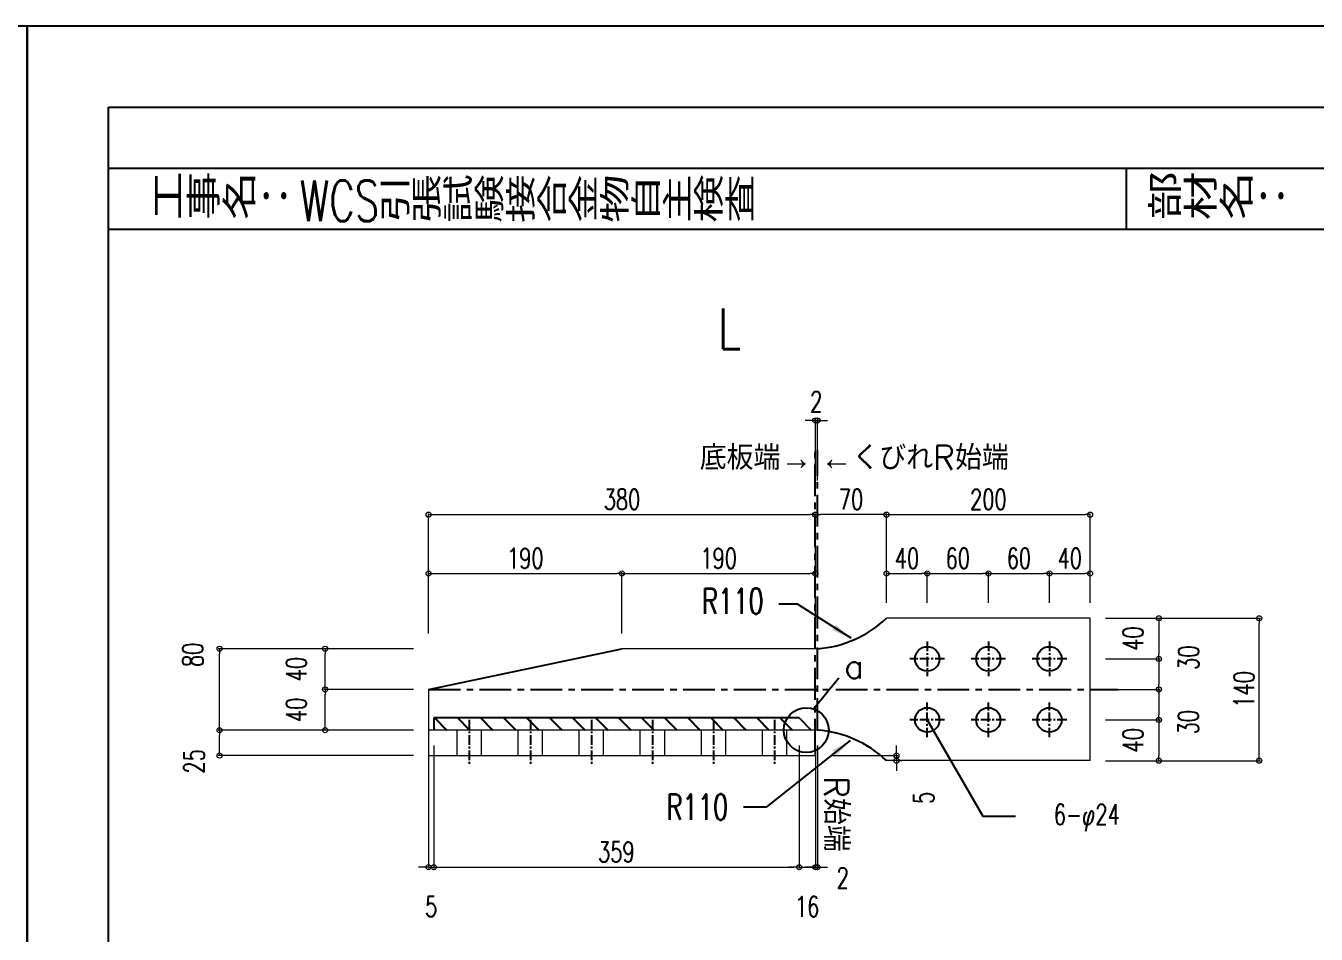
# Model space of a CAD drawing. Header units: millimetres. Extents: x -11384 to 29624, y 0 to 17788.
# Drawn here: x 11191 to 12459, y 8611 to 9504 of the extents above; entities that cross this region are included whole.
import ezdxf
from ezdxf.enums import TextEntityAlignment as Align

# ---------------------------------------------------------------- set-up
doc = ezdxf.new("R2010")
doc.units = ezdxf.units.MM
doc.header["$LTSCALE"] = 5
for name, pattern in [('ACAD_ISO03W100', [30, 12, -18]), ('CENTER1', [10, 6.25, -1.25, 1.25, -1.25]), ('JIS_08_50', [53, 50, -1.125, 0.75, -1.125])]:
    doc.linetypes.add(name, pattern=pattern)
doc.layers.get('0').update_dxf_attribs({"color": 255})
doc.layers.get('DEFPOINTS').update_dxf_attribs({"color": 255})
for name, color, linetype in [('CENTER', 2, 'JIS_08_50'), ('LAYER6', 7, 'Continuous'), ('寸法', 4, 'Continuous'), ('溶接', 241, 'Continuous'), ('補助線', 7, 'ACAD_ISO03W100'), ('金物', 142, 'Continuous')]:
    doc.layers.add(name, color=color, linetype=linetype)
doc.styles.add('KANJI', font='simplex.shx', dxfattribs={"width": 0.7, "bigfont": 'extfont2.shx'})
doc.styles.get("Standard").update_dxf_attribs({"font": 'simplex.shx', "width": 0.7, "height": 2.5, "bigfont": '@extfont2.shx'})
doc.styles.add('SUNPOU', font='simplex.shx', dxfattribs={"width": 0.7, "bigfont": 'extfont2.shx'})
doc.dimstyles.new('コピー(2) - Standard', dxfattribs={"dimtxt": 25, "dimasz": 20, "dimexe": 0.18, "dimexo": 0.0625, "dimgap": 15, "dimtad": 1, "dimdec": 0, "dimzin": 0, "dimdsep": 46, "dimtxsty": 'Standard', "dimblk": 'DOTSMALL', "dimcen": 0.09, "dimadec": 0, "dimazin": 0, "dimtfac": 1, "dimtdec": 0, "dimtofl": 0, "dimtmove": 0, "dimatfit": 3, "dimfxl": 0, "dimtolj": 1, "dimtzin": 0, "dimarcsym": 0})
doc.dimstyles.new('一般寸法-小さめ', dxfattribs={"dimscale": 10, "dimtxt": 2, "dimasz": 0.5, "dimexe": 0.125, "dimexo": 1.5, "dimgap": 0.5, "dimtad": 1, "dimtxsty": 'KANJI', "dimblk": 'ORIGIN', "dimcen": 0, "dimclrd": 256, "dimclre": 256, "dimclrt": 256, "dimadec": 0, "dimazin": 0, "dimtfac": 1, "dimtmove": 2, "dimatfit": 2, "dimfxl": 0, "dimtolj": 2, "dimlwd": 5, "dimlwe": 5, "dimarcsym": 0})

# ---------------------------------------------------------------- blocks, each defined once
blk = doc.blocks.new('_Origin')
at = {"color": 0, "linetype": 'ByBlock', "lineweight": -2}
blk.add_line((0, 0), (-1, 0), dxfattribs=at)
blk.add_circle((0, 0), 0.5, dxfattribs=at)
blk = doc.blocks.new('*D868')
at = {"layer": 'DEFPOINTS', "color": 0, "transparency": 16777216}
for p in [(11966.4, 9023.5), (11586.4, 8891.7), (11966.4, 8891.7)]:
    blk.add_point(p, dxfattribs=at)
at = {"layer": '寸法', "lineweight": 5, "transparency": 16777216}
for p, q in [((11586.4, 8906.7), (11586.4, 9024.8)), ((11591.4, 9023.5), (11961.4, 9023.5)), ((11966.4, 8906.7), (11966.4, 9024.8))]:
    blk.add_line(p, q, dxfattribs=at)
at = {"layer": '寸法', "lineweight": 5, "transparency": 16777216, "xscale": 5, "yscale": 5, "zscale": 5, "rotation": 180}
blk.add_blockref('_Origin', (11586.4, 9023.5), dxfattribs=at)
at = {"layer": '寸法', "lineweight": 5, "transparency": 16777216, "xscale": 5, "yscale": 5, "zscale": 5}
blk.add_blockref('_Origin', (11966.4, 9023.5), dxfattribs=at)
at = {"layer": '寸法', "transparency": 16777216, "insert": (11776.4, 9038.5), "char_height": 20, "attachment_point": 5, "style": 'KANJI'}
blk.add_mtext('\\A2;380', dxfattribs=at)
blk = doc.blocks.new('*D869')
at = {"layer": 'DEFPOINTS', "color": 0, "transparency": 16777216}
for p in [(11966.4, 9023.5), (12036.4, 8923.2), (11966.4, 8891.7)]:
    blk.add_point(p, dxfattribs=at)
at = {"layer": '寸法', "lineweight": 5, "transparency": 16777216}
for p, q in [((11966.4, 8906.7), (11966.4, 9024.8)), ((12031.4, 9023.5), (11971.4, 9023.5)), ((12036.4, 8938.2), (12036.4, 9024.8))]:
    blk.add_line(p, q, dxfattribs=at)
at = {"layer": '寸法', "lineweight": 5, "transparency": 16777216, "xscale": 5, "yscale": 5, "zscale": 5, "rotation": 180}
blk.add_blockref('_Origin', (11966.4, 9023.5), dxfattribs=at)
at = {"layer": '寸法', "lineweight": 5, "transparency": 16777216, "xscale": 5, "yscale": 5, "zscale": 5}
blk.add_blockref('_Origin', (12036.4, 9023.5), dxfattribs=at)
at = {"layer": '寸法', "transparency": 16777216, "insert": (12001.4, 9038.5), "char_height": 20, "attachment_point": 5, "style": 'KANJI'}
blk.add_mtext('\\A2;70', dxfattribs=at)
blk = doc.blocks.new('*D870')
at = {"layer": 'DEFPOINTS', "color": 0, "transparency": 16777216}
for p in [(12236.4, 8921.7), (12402.5, 8921.7), (12236.4, 8781.7)]:
    blk.add_point(p, dxfattribs=at)
at = {"layer": '寸法', "lineweight": 5, "transparency": 16777216}
for p, q in [((12251.4, 8921.7), (12403.8, 8921.7)), ((12402.5, 8786.7), (12402.5, 8916.7)), ((12251.4, 8781.7), (12403.8, 8781.7))]:
    blk.add_line(p, q, dxfattribs=at)
at = {"layer": '寸法', "lineweight": 5, "transparency": 16777216, "xscale": 5, "yscale": 5, "zscale": 5}
for p, rotation in [((12402.5, 8921.7), 90), ((12402.5, 8781.7), 270)]:
    blk.add_blockref('_Origin', p, dxfattribs=dict(at, rotation=rotation))
at = {"layer": '寸法', "transparency": 16777216, "insert": (12387.5, 8851.7), "char_height": 20, "attachment_point": 5, "rotation": 90, "style": 'KANJI'}
blk.add_mtext('\\A2;140', dxfattribs=at)
blk = doc.blocks.new('*D871')
at = {"layer": 'DEFPOINTS', "color": 0, "transparency": 16777216}
for p in [(11381, 8891.7), (11586.4, 8891.7), (11586.4, 8811.7)]:
    blk.add_point(p, dxfattribs=at)
at = {"layer": '寸法', "lineweight": 5, "transparency": 16777216}
for p, q in [((11571.4, 8891.7), (11379.7, 8891.7)), ((11381, 8816.7), (11381, 8886.7)), ((11571.4, 8811.7), (11379.7, 8811.7))]:
    blk.add_line(p, q, dxfattribs=at)
at = {"layer": '寸法', "lineweight": 5, "transparency": 16777216, "xscale": 5, "yscale": 5, "zscale": 5}
for p, rotation in [((11381, 8891.7), 90), ((11381, 8811.7), 270)]:
    blk.add_blockref('_Origin', p, dxfattribs=dict(at, rotation=rotation))
at = {"layer": '寸法', "transparency": 16777216, "insert": (11354.7, 8885.7), "char_height": 20, "attachment_point": 5, "rotation": 90, "style": 'KANJI'}
blk.add_mtext('\\A2;80', dxfattribs=at)
blk = doc.blocks.new('*D884')
at = {"layer": 'DEFPOINTS', "color": 0, "transparency": 16777216}
for p in [(11381, 8811.7), (11586.4, 8811.7), (11586.4, 8786.7)]:
    blk.add_point(p, dxfattribs=at)
at = {"layer": '寸法', "lineweight": 5, "transparency": 16777216}
for p, q in [((11571.4, 8811.7), (11379.7, 8811.7)), ((11381, 8791.7), (11381, 8806.7)), ((11571.4, 8786.7), (11379.7, 8786.7))]:
    blk.add_line(p, q, dxfattribs=at)
at = {"layer": '寸法', "lineweight": 5, "transparency": 16777216, "xscale": 5, "yscale": 5, "zscale": 5}
for p, rotation in [((11381, 8811.7), 90), ((11381, 8786.7), 270)]:
    blk.add_blockref('_Origin', p, dxfattribs=dict(at, rotation=rotation))
at = {"layer": '寸法', "transparency": 16777216, "insert": (11356, 8781), "char_height": 20, "attachment_point": 5, "rotation": 90, "style": 'KANJI'}
blk.add_mtext('\\A2;25', dxfattribs=at)
blk = doc.blocks.new('*D885')
at = {"layer": 'DEFPOINTS', "color": 0, "transparency": 16777216}
for p in [(12236.4, 9023.5), (12036.4, 8923.2), (12236.4, 8921.7)]:
    blk.add_point(p, dxfattribs=at)
at = {"layer": '寸法', "lineweight": 5, "transparency": 16777216}
for p, q in [((12036.4, 8938.2), (12036.4, 9024.8)), ((12041.4, 9023.5), (12231.4, 9023.5)), ((12236.4, 8936.7), (12236.4, 9024.8))]:
    blk.add_line(p, q, dxfattribs=at)
at = {"layer": '寸法', "lineweight": 5, "transparency": 16777216, "xscale": 5, "yscale": 5, "zscale": 5, "rotation": 180}
blk.add_blockref('_Origin', (12036.4, 9023.5), dxfattribs=at)
at = {"layer": '寸法', "lineweight": 5, "transparency": 16777216, "xscale": 5, "yscale": 5, "zscale": 5}
blk.add_blockref('_Origin', (12236.4, 9023.5), dxfattribs=at)
at = {"layer": '寸法', "transparency": 16777216, "insert": (12136.4, 9038.5), "char_height": 20, "attachment_point": 5, "style": 'KANJI'}
blk.add_mtext('\\A2;200', dxfattribs=at)
blk = doc.blocks.new('*D872')
at = {"layer": 'DEFPOINTS', "color": 0, "transparency": 16777216}
for p in [(12236.4, 8921.7), (12236.4, 8881.7), (12304, 8881.7)]:
    blk.add_point(p, dxfattribs=at)
at = {"layer": '寸法', "lineweight": 5, "transparency": 16777216}
for p, q in [((12251.4, 8921.7), (12305.3, 8921.7)), ((12304, 8916.7), (12304, 8886.7)), ((12251.4, 8881.7), (12305.3, 8881.7))]:
    blk.add_line(p, q, dxfattribs=at)
at = {"layer": '寸法', "lineweight": 5, "transparency": 16777216, "xscale": 5, "yscale": 5, "zscale": 5}
for p, rotation in [((12304, 8921.7), 90), ((12304, 8881.7), 270)]:
    blk.add_blockref('_Origin', p, dxfattribs=dict(at, rotation=rotation))
at = {"layer": '寸法', "transparency": 16777216, "insert": (12278.6, 8901.7), "char_height": 20, "attachment_point": 5, "rotation": 90, "style": 'KANJI'}
blk.add_mtext('\\A2;40', dxfattribs=at)
blk = doc.blocks.new('*D873')
at = {"layer": 'DEFPOINTS', "color": 0, "transparency": 16777216}
for p in [(12236.4, 8821.7), (12236.4, 8781.7), (12304, 8781.7)]:
    blk.add_point(p, dxfattribs=at)
at = {"layer": '寸法', "lineweight": 5, "transparency": 16777216}
for p, q in [((12251.4, 8821.7), (12305.3, 8821.7)), ((12304, 8816.7), (12304, 8786.7)), ((12251.4, 8781.7), (12305.3, 8781.7))]:
    blk.add_line(p, q, dxfattribs=at)
at = {"layer": '寸法', "lineweight": 5, "transparency": 16777216, "xscale": 5, "yscale": 5, "zscale": 5}
for p, rotation in [((12304, 8821.7), 90), ((12304, 8781.7), 270)]:
    blk.add_blockref('_Origin', p, dxfattribs=dict(at, rotation=rotation))
at = {"layer": '寸法', "transparency": 16777216, "insert": (12278.6, 8801.7), "char_height": 20, "attachment_point": 5, "rotation": 90, "style": 'KANJI'}
blk.add_mtext('\\A2;40', dxfattribs=at)
blk = doc.blocks.new('*D874')
at = {"layer": 'DEFPOINTS', "color": 0, "transparency": 16777216}
for p in [(11484.6, 8851.7), (11586.4, 8851.7), (11586.4, 8811.7)]:
    blk.add_point(p, dxfattribs=at)
at = {"layer": '寸法', "lineweight": 5, "transparency": 16777216}
for p, q in [((11571.4, 8851.7), (11483.3, 8851.7)), ((11484.6, 8816.7), (11484.6, 8846.7)), ((11571.4, 8811.7), (11483.3, 8811.7))]:
    blk.add_line(p, q, dxfattribs=at)
at = {"layer": '寸法', "lineweight": 5, "transparency": 16777216, "xscale": 5, "yscale": 5, "zscale": 5}
for p, rotation in [((11484.6, 8851.7), 90), ((11484.6, 8811.7), 270)]:
    blk.add_blockref('_Origin', p, dxfattribs=dict(at, rotation=rotation))
at = {"layer": '寸法', "transparency": 16777216, "insert": (11456.4, 8831.7), "char_height": 20, "attachment_point": 5, "rotation": 90, "style": 'KANJI'}
blk.add_mtext('\\A2;40', dxfattribs=at)
blk = doc.blocks.new('*D875')
at = {"layer": 'DEFPOINTS', "color": 0, "transparency": 16777216}
for p in [(11484.6, 8891.7), (11586.4, 8891.7), (11586.4, 8851.7)]:
    blk.add_point(p, dxfattribs=at)
at = {"layer": '寸法', "lineweight": 5, "transparency": 16777216}
for p, q in [((11571.4, 8891.7), (11483.3, 8891.7)), ((11484.6, 8856.7), (11484.6, 8886.7)), ((11571.4, 8851.7), (11483.3, 8851.7))]:
    blk.add_line(p, q, dxfattribs=at)
at = {"layer": '寸法', "lineweight": 5, "transparency": 16777216, "xscale": 5, "yscale": 5, "zscale": 5}
for p, rotation in [((11484.6, 8891.7), 90), ((11484.6, 8851.7), 270)]:
    blk.add_blockref('_Origin', p, dxfattribs=dict(at, rotation=rotation))
at = {"layer": '寸法', "transparency": 16777216, "insert": (11456.4, 8871.7), "char_height": 20, "attachment_point": 5, "rotation": 90, "style": 'KANJI'}
blk.add_mtext('\\A2;40', dxfattribs=at)
blk = doc.blocks.new('*D886')
at = {"layer": 'DEFPOINTS', "color": 0, "transparency": 16777216}
for p in [(11966.4, 8786.7), (12036.4, 8781.7), (12046, 8781.7)]:
    blk.add_point(p, dxfattribs=at)
at = {"layer": '寸法', "lineweight": 5, "transparency": 16777216}
for p, q in [((12046, 8791.7), (12046, 8796.7)), ((11981.4, 8786.7), (12047.3, 8786.7)), ((12046, 8786.7), (12046, 8781.7)), ((12046, 8776.7), (12046, 8771.7)), ((12051.4, 8781.7), (12047.3, 8781.7))]:
    blk.add_line(p, q, dxfattribs=at)
at = {"layer": '寸法', "lineweight": 5, "transparency": 16777216, "xscale": 5, "yscale": 5, "zscale": 5}
for p, rotation in [((12046, 8786.7), 270), ((12046, 8781.7), 90)]:
    blk.add_blockref('_Origin', p, dxfattribs=dict(at, rotation=rotation))
at = {"layer": '寸法', "transparency": 16777216, "insert": (12072.8, 8745.3), "char_height": 20, "attachment_point": 5, "rotation": 90, "style": 'KANJI'}
blk.add_mtext('\\A2;5', dxfattribs=at)
blk = doc.blocks.new('_DotSmall')
at = {"color": 0, "linetype": 'ByBlock', "const_width": 0.5}
blk.add_lwpolyline([(-0.0625, 0, 1), (0.0625, 0, 1)], format="xyb", close=True, dxfattribs=at)
blk = doc.blocks.new('*D876')
at = {"layer": 'DEFPOINTS', "color": 0, "transparency": 16777216}
for p in [(11776.4, 8965.7), (11586.4, 8891.7), (11776.4, 8891.7)]:
    blk.add_point(p, dxfattribs=at)
at = {"layer": '寸法', "lineweight": 5, "transparency": 16777216}
for p, q in [((11586.4, 8906.7), (11586.4, 8967)), ((11591.4, 8965.7), (11771.4, 8965.7)), ((11776.4, 8906.7), (11776.4, 8967))]:
    blk.add_line(p, q, dxfattribs=at)
at = {"layer": '寸法', "lineweight": 5, "transparency": 16777216, "xscale": 5, "yscale": 5, "zscale": 5, "rotation": 180}
blk.add_blockref('_Origin', (11586.4, 8965.7), dxfattribs=at)
at = {"layer": '寸法', "lineweight": 5, "transparency": 16777216, "xscale": 5, "yscale": 5, "zscale": 5}
blk.add_blockref('_Origin', (11776.4, 8965.7), dxfattribs=at)
at = {"layer": '寸法', "transparency": 16777216, "insert": (11681.4, 8980.7), "char_height": 20, "attachment_point": 5, "style": 'KANJI'}
blk.add_mtext('\\A2;190', dxfattribs=at)
blk = doc.blocks.new('*D877')
at = {"layer": 'DEFPOINTS', "color": 0, "transparency": 16777216}
for p in [(11966.4, 8965.7), (11776.4, 8891.7), (11966.4, 8891.7)]:
    blk.add_point(p, dxfattribs=at)
at = {"layer": '寸法', "lineweight": 5, "transparency": 16777216}
for p, q in [((11776.4, 8906.7), (11776.4, 8967)), ((11781.4, 8965.7), (11961.4, 8965.7)), ((11966.4, 8906.7), (11966.4, 8967))]:
    blk.add_line(p, q, dxfattribs=at)
at = {"layer": '寸法', "lineweight": 5, "transparency": 16777216, "xscale": 5, "yscale": 5, "zscale": 5, "rotation": 180}
blk.add_blockref('_Origin', (11776.4, 8965.7), dxfattribs=at)
at = {"layer": '寸法', "lineweight": 5, "transparency": 16777216, "xscale": 5, "yscale": 5, "zscale": 5}
blk.add_blockref('_Origin', (11966.4, 8965.7), dxfattribs=at)
at = {"layer": '寸法', "transparency": 16777216, "insert": (11871.4, 8980.7), "char_height": 20, "attachment_point": 5, "style": 'KANJI'}
blk.add_mtext('\\A2;190', dxfattribs=at)
blk = doc.blocks.new('*D878')
at = {"layer": 'DEFPOINTS', "color": 0, "transparency": 16777216}
for p in [(12076.4, 8965.7), (12036.4, 8921.7), (12076.4, 8921.7)]:
    blk.add_point(p, dxfattribs=at)
at = {"layer": '寸法', "lineweight": 5, "transparency": 16777216}
for p, q in [((12036.4, 8936.7), (12036.4, 8967)), ((12041.4, 8965.7), (12071.4, 8965.7)), ((12076.4, 8936.7), (12076.4, 8967))]:
    blk.add_line(p, q, dxfattribs=at)
at = {"layer": '寸法', "lineweight": 5, "transparency": 16777216, "xscale": 5, "yscale": 5, "zscale": 5, "rotation": 180}
blk.add_blockref('_Origin', (12036.4, 8965.7), dxfattribs=at)
at = {"layer": '寸法', "lineweight": 5, "transparency": 16777216, "xscale": 5, "yscale": 5, "zscale": 5}
blk.add_blockref('_Origin', (12076.4, 8965.7), dxfattribs=at)
at = {"layer": '寸法', "transparency": 16777216, "insert": (12056.4, 8980.7), "char_height": 20, "attachment_point": 5, "style": 'KANJI'}
blk.add_mtext('\\A2;40', dxfattribs=at)
blk = doc.blocks.new('*D879')
at = {"layer": 'DEFPOINTS', "color": 0, "transparency": 16777216}
for p in [(12196.4, 8965.7), (12136.4, 8921.7), (12196.4, 8921.7)]:
    blk.add_point(p, dxfattribs=at)
at = {"layer": '寸法', "lineweight": 5, "transparency": 16777216}
for p, q in [((12136.4, 8936.7), (12136.4, 8967)), ((12141.4, 8965.7), (12191.4, 8965.7)), ((12196.4, 8936.7), (12196.4, 8967))]:
    blk.add_line(p, q, dxfattribs=at)
at = {"layer": '寸法', "lineweight": 5, "transparency": 16777216, "xscale": 5, "yscale": 5, "zscale": 5, "rotation": 180}
blk.add_blockref('_Origin', (12136.4, 8965.7), dxfattribs=at)
at = {"layer": '寸法', "lineweight": 5, "transparency": 16777216, "xscale": 5, "yscale": 5, "zscale": 5}
blk.add_blockref('_Origin', (12196.4, 8965.7), dxfattribs=at)
at = {"layer": '寸法', "transparency": 16777216, "insert": (12166.4, 8980.7), "char_height": 20, "attachment_point": 5, "style": 'KANJI'}
blk.add_mtext('\\A2;60', dxfattribs=at)
blk = doc.blocks.new('*D880')
at = {"layer": 'DEFPOINTS', "color": 0, "transparency": 16777216}
for p in [(12136.4, 8965.7), (12076.4, 8921.7), (12136.4, 8921.7)]:
    blk.add_point(p, dxfattribs=at)
at = {"layer": '寸法', "lineweight": 5, "transparency": 16777216}
for p, q in [((12076.4, 8936.7), (12076.4, 8967)), ((12081.4, 8965.7), (12131.4, 8965.7)), ((12136.4, 8936.7), (12136.4, 8967))]:
    blk.add_line(p, q, dxfattribs=at)
at = {"layer": '寸法', "lineweight": 5, "transparency": 16777216, "xscale": 5, "yscale": 5, "zscale": 5, "rotation": 180}
blk.add_blockref('_Origin', (12076.4, 8965.7), dxfattribs=at)
at = {"layer": '寸法', "lineweight": 5, "transparency": 16777216, "xscale": 5, "yscale": 5, "zscale": 5}
blk.add_blockref('_Origin', (12136.4, 8965.7), dxfattribs=at)
at = {"layer": '寸法', "transparency": 16777216, "insert": (12106.4, 8980.7), "char_height": 20, "attachment_point": 5, "style": 'KANJI'}
blk.add_mtext('\\A2;60', dxfattribs=at)
blk = doc.blocks.new('*D881')
at = {"layer": 'DEFPOINTS', "color": 0, "transparency": 16777216}
for p in [(12236.4, 8965.7), (12196.4, 8921.7), (12236.4, 8921.7)]:
    blk.add_point(p, dxfattribs=at)
at = {"layer": '寸法', "lineweight": 5, "transparency": 16777216}
for p, q in [((12196.4, 8936.7), (12196.4, 8967)), ((12201.4, 8965.7), (12231.4, 8965.7)), ((12236.4, 8936.7), (12236.4, 8967))]:
    blk.add_line(p, q, dxfattribs=at)
at = {"layer": '寸法', "lineweight": 5, "transparency": 16777216, "xscale": 5, "yscale": 5, "zscale": 5, "rotation": 180}
blk.add_blockref('_Origin', (12196.4, 8965.7), dxfattribs=at)
at = {"layer": '寸法', "lineweight": 5, "transparency": 16777216, "xscale": 5, "yscale": 5, "zscale": 5}
blk.add_blockref('_Origin', (12236.4, 8965.7), dxfattribs=at)
at = {"layer": '寸法', "transparency": 16777216, "insert": (12216.4, 8980.7), "char_height": 20, "attachment_point": 5, "style": 'KANJI'}
blk.add_mtext('\\A2;40', dxfattribs=at)
blk = doc.blocks.new('*D882')
at = {"layer": 'DEFPOINTS', "color": 0, "transparency": 16777216}
for p in [(12236.4, 8881.7), (12236.4, 8851.7), (12304, 8851.7)]:
    blk.add_point(p, dxfattribs=at)
at = {"layer": '寸法', "lineweight": 5, "transparency": 16777216}
for p, q in [((12251.4, 8881.7), (12305.3, 8881.7)), ((12304, 8876.7), (12304, 8856.7)), ((12251.4, 8851.7), (12305.3, 8851.7))]:
    blk.add_line(p, q, dxfattribs=at)
at = {"layer": '寸法', "lineweight": 5, "transparency": 16777216, "xscale": 5, "yscale": 5, "zscale": 5}
for p, rotation in [((12304, 8881.7), 90), ((12304, 8851.7), 270)]:
    blk.add_blockref('_Origin', p, dxfattribs=dict(at, rotation=rotation))
at = {"layer": '寸法', "transparency": 16777216, "insert": (12333.1, 8882.9), "char_height": 20, "attachment_point": 5, "rotation": 90, "style": 'KANJI'}
blk.add_mtext('\\A2;30', dxfattribs=at)
blk = doc.blocks.new('*D883')
at = {"layer": 'DEFPOINTS', "color": 0, "transparency": 16777216}
for p in [(12236.4, 8851.7), (12236.4, 8821.7), (12304, 8821.7)]:
    blk.add_point(p, dxfattribs=at)
at = {"layer": '寸法', "lineweight": 5, "transparency": 16777216}
for p, q in [((12251.4, 8851.7), (12305.3, 8851.7)), ((12304, 8846.7), (12304, 8826.7)), ((12251.4, 8821.7), (12305.3, 8821.7))]:
    blk.add_line(p, q, dxfattribs=at)
at = {"layer": '寸法', "lineweight": 5, "transparency": 16777216, "xscale": 5, "yscale": 5, "zscale": 5}
for p, rotation in [((12304, 8851.7), 90), ((12304, 8821.7), 270)]:
    blk.add_blockref('_Origin', p, dxfattribs=dict(at, rotation=rotation))
at = {"layer": '寸法', "transparency": 16777216, "insert": (12332.8, 8819.5), "char_height": 20, "attachment_point": 5, "rotation": 90, "style": 'KANJI'}
blk.add_mtext('\\A2;30', dxfattribs=at)
blk = doc.blocks.new('*D918')
at = {"layer": 'DEFPOINTS', "color": 0, "linetype": 'Continuous', "transparency": 16777216}
for p in [(11586.4, 8811.7), (11591.4, 8792.7), (11591.4, 8677)]:
    blk.add_point(p, dxfattribs=at)
at = {"layer": '寸法', "linetype": 'Continuous', "lineweight": 5, "transparency": 16777216}
for p, q in [((11586.4, 8796.7), (11586.4, 8675.8)), ((11591.4, 8777.7), (11591.4, 8675.8)), ((11581.4, 8677), (11576.4, 8677)), ((11586.4, 8677), (11591.4, 8677)), ((11596.4, 8677), (11601.4, 8677))]:
    blk.add_line(p, q, dxfattribs=at)
at = {"layer": '寸法', "linetype": 'Continuous', "lineweight": 5, "transparency": 16777216, "xscale": 5, "yscale": 5, "zscale": 5}
blk.add_blockref('_Origin', (11586.4, 8677), dxfattribs=at)
at = {"layer": '寸法', "linetype": 'Continuous', "lineweight": 5, "transparency": 16777216, "xscale": 5, "yscale": 5, "zscale": 5, "rotation": 180}
blk.add_blockref('_Origin', (11591.4, 8677), dxfattribs=at)
at = {"layer": '寸法', "linetype": 'Continuous', "transparency": 16777216, "insert": (11588.9, 8638.3), "char_height": 20, "attachment_point": 5, "style": 'KANJI'}
blk.add_mtext('\\A2;5', dxfattribs=at)
blk = doc.blocks.new('*D919')
at = {"layer": 'DEFPOINTS', "color": 0, "linetype": 'Continuous', "transparency": 16777216}
for p in [(11591.4, 8811.7), (11950.4, 8811.7), (11950.4, 8677)]:
    blk.add_point(p, dxfattribs=at)
at = {"layer": '寸法', "linetype": 'Continuous', "lineweight": 5, "transparency": 16777216}
for p, q in [((11591.4, 8796.7), (11591.4, 8675.8)), ((11950.4, 8796.7), (11950.4, 8675.8)), ((11596.4, 8677), (11945.4, 8677))]:
    blk.add_line(p, q, dxfattribs=at)
at = {"layer": '寸法', "linetype": 'Continuous', "lineweight": 5, "transparency": 16777216, "xscale": 5, "yscale": 5, "zscale": 5, "rotation": 180}
blk.add_blockref('_Origin', (11591.4, 8677), dxfattribs=at)
at = {"layer": '寸法', "linetype": 'Continuous', "lineweight": 5, "transparency": 16777216, "xscale": 5, "yscale": 5, "zscale": 5}
blk.add_blockref('_Origin', (11950.4, 8677), dxfattribs=at)
at = {"layer": '寸法', "linetype": 'Continuous', "transparency": 16777216, "insert": (11770.9, 8692), "char_height": 20, "attachment_point": 5, "style": 'KANJI'}
blk.add_mtext('\\A2;359', dxfattribs=at)
blk = doc.blocks.new('*D920')
at = {"layer": 'DEFPOINTS', "color": 0, "linetype": 'Continuous', "transparency": 16777216}
for p in [(11950.4, 8811.7), (11966.4, 8811.7), (11966.4, 8677)]:
    blk.add_point(p, dxfattribs=at)
at = {"layer": '寸法', "linetype": 'Continuous', "lineweight": 5, "transparency": 16777216}
for p, q in [((11950.4, 8796.7), (11950.4, 8675.8)), ((11966.4, 8796.7), (11966.4, 8675.8)), ((11945.4, 8677), (11940.4, 8677)), ((11950.4, 8677), (11966.4, 8677)), ((11971.4, 8677), (11976.4, 8677))]:
    blk.add_line(p, q, dxfattribs=at)
at = {"layer": '寸法', "linetype": 'Continuous', "lineweight": 5, "transparency": 16777216, "xscale": 5, "yscale": 5, "zscale": 5}
blk.add_blockref('_Origin', (11950.4, 8677), dxfattribs=at)
at = {"layer": '寸法', "linetype": 'Continuous', "lineweight": 5, "transparency": 16777216, "xscale": 5, "yscale": 5, "zscale": 5, "rotation": 180}
blk.add_blockref('_Origin', (11966.4, 8677), dxfattribs=at)
at = {"layer": '寸法', "linetype": 'Continuous', "transparency": 16777216, "insert": (11958.4, 8638.3), "char_height": 20, "attachment_point": 5, "style": 'KANJI'}
blk.add_mtext('\\A2;16', dxfattribs=at)
blk = doc.blocks.new('*D921')
at = {"layer": 'DEFPOINTS', "color": 0, "linetype": 'Continuous', "transparency": 16777216}
for p in [(11966.4, 8811.7), (11968.4, 8811.7), (11968.4, 8677)]:
    blk.add_point(p, dxfattribs=at)
at = {"layer": '寸法', "linetype": 'Continuous', "lineweight": 5, "transparency": 16777216}
for p, q in [((11966.4, 8796.7), (11966.4, 8675.8)), ((11968.4, 8796.7), (11968.4, 8675.8)), ((11961.4, 8677), (11956.4, 8677)), ((11966.4, 8677), (11968.4, 8677)), ((11973.4, 8677), (11978.4, 8677))]:
    blk.add_line(p, q, dxfattribs=at)
at = {"layer": '寸法', "linetype": 'Continuous', "lineweight": 5, "transparency": 16777216, "xscale": 5, "yscale": 5, "zscale": 5}
blk.add_blockref('_Origin', (11966.4, 8677), dxfattribs=at)
at = {"layer": '寸法', "linetype": 'Continuous', "lineweight": 5, "transparency": 16777216, "xscale": 5, "yscale": 5, "zscale": 5, "rotation": 180}
blk.add_blockref('_Origin', (11968.4, 8677), dxfattribs=at)
at = {"layer": '寸法', "linetype": 'Continuous', "transparency": 16777216, "insert": (11993.3, 8666.5), "char_height": 20, "attachment_point": 5, "style": 'KANJI'}
blk.add_mtext('\\A2;2', dxfattribs=at)
blk = doc.blocks.new('*D953')
at = {"layer": 'DEFPOINTS', "color": 0, "transparency": 16777216}
for p in [(11968.4, 9116.1), (11966.4, 9042.1), (11968.4, 9042.1)]:
    blk.add_point(p, dxfattribs=at)
at = {"layer": '寸法', "lineweight": 5, "transparency": 16777216}
for p, q in [((11966.4, 9057.1), (11966.4, 9117.4)), ((11968.4, 9057.1), (11968.4, 9117.4)), ((11961.4, 9116.1), (11956.4, 9116.1)), ((11966.4, 9116.1), (11968.4, 9116.1)), ((11973.4, 9116.1), (11978.4, 9116.1))]:
    blk.add_line(p, q, dxfattribs=at)
at = {"layer": '寸法', "lineweight": 5, "transparency": 16777216, "xscale": 5, "yscale": 5, "zscale": 5}
blk.add_blockref('_Origin', (11966.4, 9116.1), dxfattribs=at)
at = {"layer": '寸法', "lineweight": 5, "transparency": 16777216, "xscale": 5, "yscale": 5, "zscale": 5, "rotation": 180}
blk.add_blockref('_Origin', (11968.4, 9116.1), dxfattribs=at)
at = {"layer": '寸法', "transparency": 16777216, "insert": (11967.3, 9134.6), "char_height": 20, "attachment_point": 5, "style": 'KANJI'}
blk.add_mtext('\\A2;2', dxfattribs=at)

msp = doc.modelspace()

# ---------------------------------------------------------------- hatches: boundary and pattern name
at = {"layer": '溶接', "ltscale": 6}
h = msp.add_hatch(dxfattribs=at)
h.set_pattern_fill('JIS_LC_20', color=256, scale=0.8, angle=90)
h.set_pattern_definition([(135, (9682.385, 5732.727), (-11.31371, -11.31371), []), (135, (9682.385, 5733.047), (-11.31371, -11.31371), [])])
h.paths.add_polyline_path([(11770.385, 8811.727), (11591.385, 8811.727), (11591.385, 8823.727), (11770.385, 8823.727)])
h.paths.add_polyline_path([(11950.385, 8811.727), (11770.385, 8811.727), (11770.385, 8823.727), (11950.385, 8823.727)])
h.paths.add_polyline_path([(11948.385, 8811.727), (11950.385, 8817.727)], flags=17)

# ---------------------------------------------------------------- linework, layer by layer
at = {"linetype": 'Continuous', "lineweight": -3}
for p, q in [((11272, 9364), (14476, 9364)), ((12272, 9304), (12272, 9364)), ((11272, 9304), (14476, 9304))]:
    msp.add_line(p, q, dxfattribs=at)
for points in [[(7828, 9504), (11192, 9504), (11192, 7128), (7828, 7128)], [(11192, 9504), (14556, 9504), (14556, 7128), (11192, 7128)], [(11272, 9424), (14476, 9424), (14476, 7208), (11272, 7208)]]:
    msp.add_lwpolyline(points, close=True, dxfattribs=at)
at = {"layer": 'CENTER', "color": 7, "linetype": 'CENTER1'}
msp.add_line((11586.385, 8851.727), (12264.038, 8851.727), dxfattribs=at)
at = {"layer": '寸法', "linetype": 'CENTER1'}
for p, q in [((11966.385, 8791.564), (11966.385, 9087.216)), ((11968.385, 8811.727), (11968.385, 9087.216))]:
    msp.add_line(p, q, dxfattribs=at)
at = {"layer": '寸法', "linetype": 'CENTER1', "ltscale": 0.3}
for p, q in [((12076.385, 8898.727), (12076.385, 8864.727)), ((12136.385, 8898.727), (12136.385, 8864.727)), ((12196.385, 8898.727), (12196.385, 8864.727)), ((12093.385, 8881.727), (12059.385, 8881.727)), ((12153.385, 8881.727), (12119.385, 8881.727)), ((12213.385, 8881.727), (12179.385, 8881.727)), ((12076.385, 8804.727), (12076.385, 8838.727)), ((12136.385, 8804.727), (12136.385, 8838.727)), ((12196.385, 8804.727), (12196.385, 8838.727)), ((11626.385, 8821.727), (11626.385, 8776.727)), ((11686.385, 8821.727), (11686.385, 8776.727)), ((11746.385, 8821.727), (11746.385, 8776.727)), ((11806.385, 8821.727), (11806.385, 8776.727)), ((11866.385, 8821.727), (11866.385, 8776.727)), ((11926.385, 8821.727), (11926.385, 8776.727)), ((12093.385, 8821.727), (12059.385, 8821.727)), ((12153.385, 8821.727), (12119.385, 8821.727)), ((12213.385, 8821.727), (12179.385, 8821.727))]:
    msp.add_line(p, q, dxfattribs=at)
at = {"layer": '寸法', "ltscale": 4}
msp.add_line((11964.491, 8832.624), (11989.527, 8863.011), dxfattribs=at)
at = {"layer": '寸法'}
for p, q in [((12076.385, 8821.727), (12131.028, 8727.081)), ((12131.028, 8727.081), (12163.176, 8727.081))]:
    msp.add_line(p, q, dxfattribs=at)
at = {"layer": '寸法', "linetype": 'Continuous'}
msp.add_circle((11957.485, 8811.727), 22.04, dxfattribs=at)
at = {"layer": '溶接'}
msp.add_line((11950.385, 8823.727), (11591.385, 8823.727), dxfattribs=at)
at = {"layer": '溶接', "linetype": 'Continuous'}
for p, q in [((11591.385, 8823.727), (11591.385, 8811.727)), ((11950.385, 8823.727), (11962.385, 8811.727))]:
    msp.add_line(p, q, dxfattribs=at)
at = {"layer": '補助線', "lineweight": 18}
for p, q in [((11614.385, 8786.727), (11614.385, 8811.727)), ((11638.385, 8786.727), (11638.385, 8811.727)), ((11674.385, 8786.727), (11674.385, 8811.727)), ((11698.385, 8786.727), (11698.385, 8811.727)), ((11734.385, 8786.727), (11734.385, 8811.727)), ((11758.385, 8786.727), (11758.385, 8811.727)), ((11794.385, 8786.727), (11794.385, 8811.727)), ((11818.385, 8786.727), (11818.385, 8811.727)), ((11854.385, 8786.727), (11854.385, 8811.727)), ((11878.385, 8786.727), (11878.385, 8811.727)), ((11914.385, 8786.727), (11914.385, 8811.727)), ((11938.385, 8786.727), (11938.385, 8811.727))]:
    msp.add_line(p, q, dxfattribs=at)
at = {"layer": '金物', "lineweight": 18}
for p, q in [((12236.385, 8921.727), (12036.385, 8921.727)), ((12236.385, 8781.727), (12236.385, 8921.727)), ((11968.385, 8891.727), (11776.385, 8891.727)), ((11586.385, 8851.727), (11586.385, 8811.727)), ((11586.385, 8811.727), (11586.385, 8786.727)), ((11968.385, 8811.727), (11586.385, 8811.727)), ((11966.385, 8786.727), (11966.385, 8811.727)), ((11586.385, 8786.727), (11966.385, 8786.727)), ((12236.385, 8781.727), (12036.385, 8781.727))]:
    msp.add_line(p, q, dxfattribs=at)
at = {"layer": '金物'}
msp.add_line((11586.385, 8851.727), (11776.385, 8891.727), dxfattribs=at)
at = {"layer": '金物', "ltscale": 2.5}
for centre in [(12076.385, 8881.727), (12136.385, 8881.727), (12196.385, 8881.727), (12076.385, 8821.727), (12136.385, 8821.727), (12196.385, 8821.727)]:
    msp.add_circle(centre, 12, dxfattribs=at)
at = {"layer": '金物', "ltscale": 2}
for centre, start, end in [((11960.595, 9001.451), 274.060941, 313.550946), ((11960.595, 8702.003), 46.449054, 85.939059)]:
    msp.add_arc(centre, 110, start, end, dxfattribs=at)

# ---------------------------------------------------------------- texts
at = {"layer": 'LAYER6', "color": 0, "linetype": 'Continuous', "lineweight": -3, "width": 0.8}
for s, p in [('工事名：', (11312.009, 9314.926)), ('部材名：', (12291.834, 9314.926)), ('L', (11870.185, 9186.216))]:
    msp.add_text(s, height=40, dxfattribs=at).set_placement(p)
at = {"layer": 'LAYER6', "color": 0, "linetype": 'Continuous', "lineweight": -3, "insert": (11459.858, 9352.098), "char_height": 40, "width": 924.29947, "attachment_point": 1}
msp.add_mtext('WCS引張試験接合金物自主検査', dxfattribs=at)
at = {"layer": '寸法', "ltscale": 4, "style": 'SUNPOU'}
for s, p in [('底板端→', (11852.814, 9067.56)), ('←くびれR始端', (11971.524, 9067.56))]:
    msp.add_text(s, height=24, dxfattribs=at).set_placement(p)
msp.add_text('a', height=24, dxfattribs=at).set_placement((12014.272, 8874.511), align=Align.MIDDLE_RIGHT)
msp.add_text('R始端', height=24, rotation=270, dxfattribs=at).set_placement((11975.024, 8766.618))
at = {"layer": '寸法', "width": 98.97993}
for s, insert, char_height, attachment_point in [('\\A1;R110', (11915.604, 8926.053), 25, 9), ('R110', (11880.845, 8748.655), 25, 3), ('6-φ24', (12265.563, 8738.805), 20, 3)]:
    msp.add_mtext(s, dxfattribs=dict(at, insert=insert, char_height=char_height, attachment_point=attachment_point))

# ---------------------------------------------------------------- dimensions: what is measured, and where the dimension line sits
at = {"layer": '寸法'}
dim = msp.add_linear_dim(base=(11968.385, 9116.102), p1=(11966.385, 9042.08), p2=(11968.385, 9042.08), dimstyle='一般寸法-小さめ', dxfattribs=at)
dim.commit()
dim.dimension.update_dxf_attribs({"geometry": '*D953', "text_midpoint": (11967.269, 9134.631), "dimtype": 160})
for base, p1, p2, picture, middle in [((11966.385, 9023.522), (11586.385, 8891.727), (11966.385, 8891.727), '*D868', (11776.385, 9038.522)), ((11966.385, 9023.522), (12036.385, 8923.227), (11966.385, 8891.727), '*D869', (12001.385, 9038.522)), ((12236.385, 9023.522), (12036.385, 8923.227), (12236.385, 8921.727), '*D885', (12136.385, 9038.522)), ((11776.385, 8965.749), (11586.385, 8891.727), (11776.385, 8891.727), '*D876', (11681.385, 8980.749)), ((11966.385, 8965.749), (11776.385, 8891.727), (11966.385, 8891.727), '*D877', (11871.385, 8980.749)), ((12076.385, 8965.749), (12036.385, 8921.727), (12076.385, 8921.727), '*D878', (12056.385, 8980.749)), ((12136.385, 8965.749), (12076.385, 8921.727), (12136.385, 8921.727), '*D880', (12106.385, 8980.749)), ((12196.385, 8965.749), (12136.385, 8921.727), (12196.385, 8921.727), '*D879', (12166.385, 8980.749)), ((12236.385, 8965.749), (12196.385, 8921.727), (12236.385, 8921.727), '*D881', (12216.385, 8980.749))]:
    dim = msp.add_linear_dim(base=base, p1=p1, p2=p2, dimstyle='一般寸法-小さめ', dxfattribs=at)
    dim.commit()
    dim.dimension.update_dxf_attribs({"geometry": picture, "text_midpoint": middle})
dim = msp.add_linear_dim(base=(12402.505, 8921.727), p1=(12236.385, 8781.727), p2=(12236.385, 8921.727), angle=270, dimstyle='一般寸法-小さめ', dxfattribs=at)
dim.commit()
dim.dimension.update_dxf_attribs({"geometry": '*D870', "text_midpoint": (12387.505, 8851.727)})
for base, p1, p2, angle, picture, middle in [((12304.038, 8881.727), (12236.385, 8921.727), (12236.385, 8881.727), 90, '*D872', (12278.633, 8901.727)), ((11380.957, 8891.727), (11586.385, 8811.727), (11586.385, 8891.727), 270, '*D871', (11354.707, 8885.654)), ((11484.577, 8891.727), (11586.385, 8851.727), (11586.385, 8891.727), 270, '*D875', (11456.422, 8871.727)), ((12304.038, 8851.727), (12236.385, 8881.727), (12236.385, 8851.727), 90, '*D882', (12333.11, 8882.931)), ((11484.577, 8851.727), (11586.385, 8811.727), (11586.385, 8851.727), 270, '*D874', (11456.422, 8831.727)), ((12304.038, 8821.727), (12236.385, 8851.727), (12236.385, 8821.727), 90, '*D883', (12332.778, 8819.524)), ((11380.957, 8811.727), (11586.385, 8786.727), (11586.385, 8811.727), 270, '*D884', (11355.957, 8780.971)), ((12304.038, 8781.727), (12236.385, 8821.727), (12236.385, 8781.727), 90, '*D873', (12278.633, 8801.727)), ((12046.011, 8781.727), (11966.385, 8786.727), (12036.385, 8781.727), 90, '*D886', (12072.752, 8745.297))]:
    dim = msp.add_linear_dim(base=base, p1=p1, p2=p2, angle=angle, dimstyle='一般寸法-小さめ', dxfattribs=at)
    dim.commit()
    dim.dimension.update_dxf_attribs({"geometry": picture, "text_midpoint": middle, "dimtype": 160})
at = {"layer": '寸法', "linetype": 'Continuous'}
for base, p1, p2, picture, middle in [((11591.385, 8677.042), (11586.385, 8811.727), (11591.385, 8792.727), '*D918', (11588.885, 8638.292)), ((11950.385, 8677.042), (11591.385, 8811.727), (11950.385, 8811.727), '*D919', (11770.885, 8692.042)), ((11966.385, 8677.042), (11950.385, 8811.727), (11966.385, 8811.727), '*D920', (11958.385, 8638.292))]:
    dim = msp.add_linear_dim(base=base, p1=p1, p2=p2, dimstyle='一般寸法-小さめ', dxfattribs=at)
    dim.commit()
    dim.dimension.update_dxf_attribs({"geometry": picture, "text_midpoint": middle})
dim = msp.add_linear_dim(base=(11968.385, 8677.042), p1=(11966.385, 8811.727), p2=(11968.385, 8811.727), dimstyle='一般寸法-小さめ', dxfattribs=at)
dim.commit()
dim.dimension.update_dxf_attribs({"geometry": '*D921', "text_midpoint": (11993.306, 8666.517), "dimtype": 160})

# ---------------------------------------------------------------- leaders
at = {"layer": '寸法', "annotation_type": 0, "has_hookline": 1, "hookline_direction": 1, "text_width": 55.833}
for points in [[(12001.544, 8901.99), (11948.878, 8935.579), (11930.604, 8935.579)], [(12000.721, 8801.664), (11918.238, 8736.155), (11895.845, 8736.155)]]:
    msp.add_leader(points, dimstyle='コピー(2) - Standard', override={"dimgap": 15, "dimtad": 0}, dxfattribs=at)

doc.saveas('drawing.dxf')
